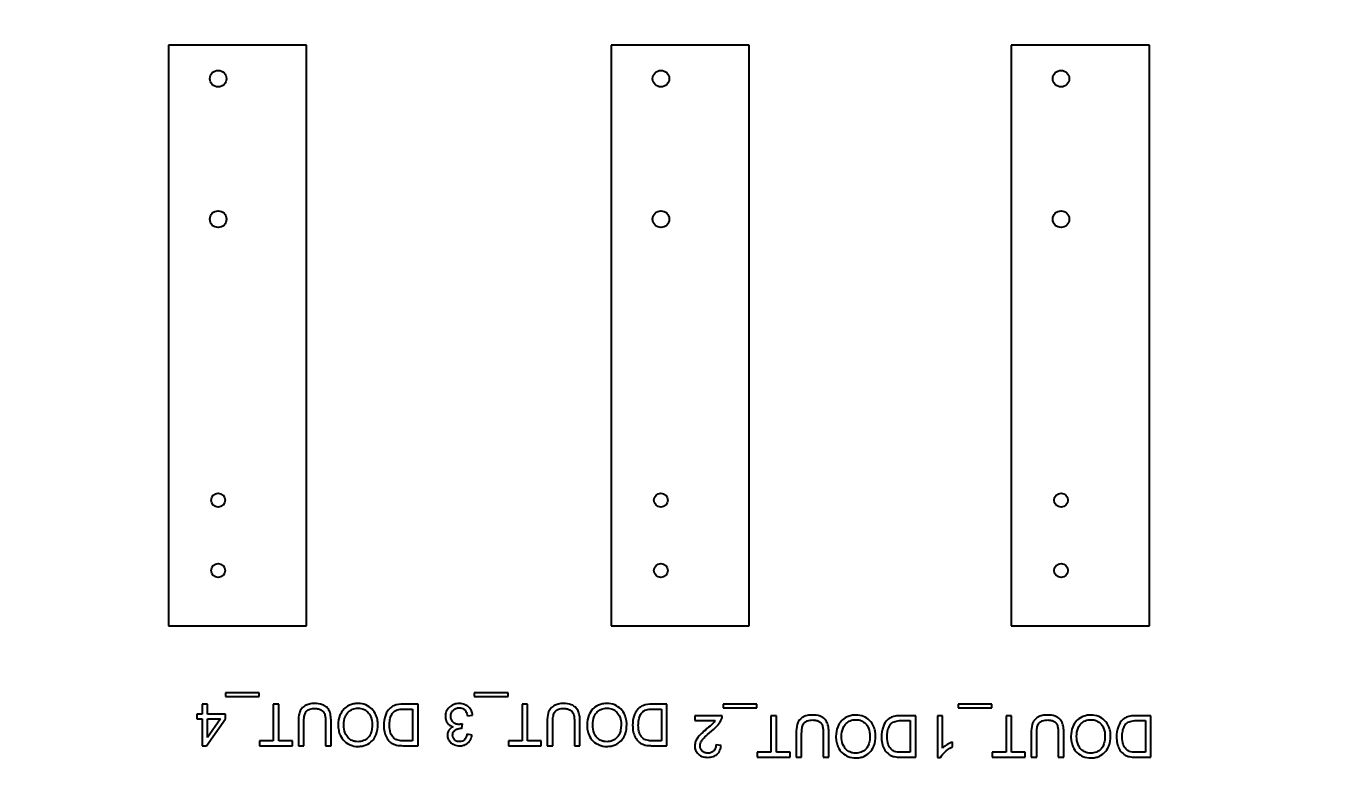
# Model space of a CAD drawing. Header units: millimetres. Extents: x 0 to 5945, y 0 to 4205.
# Drawn here: x 1756.41 to 1803.94, y 318.25 to 345.53 of the extents above; entities that cross this region are included whole.
import ezdxf

# ---------------------------------------------------------------- set-up
doc = ezdxf.new("R2010")
doc.units = ezdxf.units.MM
doc.header["$LTSCALE"] = 5
doc.layers.add('가시적인 것(ISO)', color=3, linetype='Continuous', lineweight=40)
doc.layers.add('해치(ISO)', color=7, linetype='Continuous', lineweight=18)

msp = doc.modelspace()

# ---------------------------------------------------------------- hatches: boundary and pattern name
at = {"layer": '해치(ISO)'}
h = msp.add_hatch(dxfattribs=at)
h.set_pattern_fill('ANSI31', color=256, scale=127, angle=75.0002, style=0)
h.set_pattern_definition([(120.0002, (0, 0), (-13.74813, -7.93754), [])])
h.paths.add_polyline_path([(1602.237, 257.352), (2132.237, 257.352), (2132.237, 827.352), (1602.237, 827.352), (1602.237, 767.352), (1602.237, 762.575), (1602.237, 762.103), (1602.237, 757.6), (1602.237, 757.128), (1602.237, 717.575), (1602.237, 717.103), (1602.237, 712.6), (1602.237, 712.128), (1602.237, 707.352), (1602.237, 377.352), (1602.237, 372.575), (1602.237, 372.103), (1602.237, 367.6), (1602.237, 367.128), (1602.237, 327.575), (1602.237, 327.103), (1602.237, 322.6), (1602.237, 322.128), (1602.237, 317.352)])
h.paths.add_polyline_path([(1604.237, 259.352), (1604.237, 825.352), (2130.237, 825.352), (2130.237, 259.352)], flags=0)
edge = h.paths.add_edge_path()
edge.add_ellipse((1657.237, 307.352), major_axis=(-4, 0), ratio=1, start_angle=0, end_angle=360)
h.paths.add_polyline_path([(2102.237, 287.352), (2102.237, 797.352), (1632.237, 797.352), (1632.237, 287.352)])
h.paths.add_polyline_path([(1634.237, 289.352), (1634.237, 795.352), (2100.237, 795.352), (2100.237, 289.352)], flags=0)

# ---------------------------------------------------------------- linework, layer by layer
at = {"layer": '가시적인 것(ISO)'}
for p, q in [((1766.544, 344.844), (1761.548, 344.844)), ((1761.548, 344.844), (1761.548, 323.853)), ((1766.544, 323.853), (1766.544, 344.844)), ((1782.554, 344.844), (1777.558, 344.844)), ((1777.558, 344.844), (1777.558, 323.853)), ((1782.554, 323.853), (1782.554, 344.844)), ((1797.024, 344.844), (1792.028, 344.844)), ((1792.028, 344.844), (1792.028, 323.853)), ((1797.024, 323.853), (1797.024, 344.844)), ((1761.548, 323.853), (1766.544, 323.853)), ((1777.558, 323.853), (1782.554, 323.853)), ((1792.028, 323.853), (1797.024, 323.853)), ((1764.83, 321.434), (1763.609, 321.434)), ((1763.609, 321.434), (1763.609, 321.301)), ((1764.83, 321.301), (1764.83, 321.434)), ((1773.83, 321.434), (1772.609, 321.434)), ((1772.609, 321.434), (1772.609, 321.301)), ((1773.83, 321.301), (1773.83, 321.434)), ((1762.957, 321.018), (1762.772, 321.018)), ((1762.772, 321.018), (1762.772, 320.659)), ((1762.957, 320.659), (1762.957, 321.018)), ((1763.609, 321.301), (1764.83, 321.301)), ((1765.536, 321.018), (1765.337, 321.018)), ((1765.337, 321.018), (1765.337, 319.695)), ((1765.536, 319.695), (1765.536, 321.018)), ((1770.575, 321.018), (1770.034, 321.018)), ((1770.575, 319.518), (1770.575, 321.018)), ((1772.609, 321.301), (1773.83, 321.301)), ((1774.536, 321.018), (1774.337, 321.018)), ((1774.337, 321.018), (1774.337, 319.695)), ((1774.536, 319.695), (1774.536, 321.018)), ((1779.575, 321.018), (1779.034, 321.018)), ((1779.575, 319.518), (1779.575, 321.018)), ((1782.83, 321.018), (1781.609, 321.018)), ((1781.609, 321.018), (1781.609, 320.885)), ((1781.609, 320.885), (1782.83, 320.885)), ((1782.83, 320.885), (1782.83, 321.018)), ((1791.33, 321.018), (1790.109, 321.018)), ((1790.109, 321.018), (1790.109, 320.885)), ((1790.109, 320.885), (1791.33, 320.885)), ((1791.33, 320.885), (1791.33, 321.018)), ((1762.772, 320.659), (1762.57, 320.659)), ((1762.57, 320.659), (1762.57, 320.489)), ((1762.57, 320.489), (1762.772, 320.489)), ((1762.772, 320.489), (1762.772, 319.518)), ((1762.923, 319.518), (1763.607, 320.489)), ((1763.607, 320.659), (1762.957, 320.659)), ((1762.957, 319.813), (1762.957, 320.489)), ((1762.957, 320.489), (1763.426, 320.489)), ((1763.426, 320.489), (1762.957, 319.813)), ((1763.607, 320.489), (1763.607, 320.659)), ((1766.248, 320.384), (1766.248, 319.518)), ((1766.447, 319.518), (1766.447, 320.383)), ((1767.229, 320.383), (1767.229, 319.518)), ((1767.428, 319.518), (1767.428, 320.384)), ((1770.056, 320.84), (1770.377, 320.84)), ((1770.377, 320.84), (1770.377, 319.695)), ((1772.361, 320.596), (1772.545, 320.62)), ((1775.248, 320.384), (1775.248, 319.518)), ((1775.447, 319.518), (1775.447, 320.383)), ((1776.229, 320.383), (1776.229, 319.518)), ((1776.428, 319.518), (1776.428, 320.384)), ((1779.056, 320.84), (1779.377, 320.84)), ((1779.377, 320.84), (1779.377, 319.695)), ((1781.571, 320.602), (1780.579, 320.602)), ((1780.579, 320.602), (1780.579, 320.424)), ((1780.579, 320.424), (1781.314, 320.424)), ((1783.536, 320.602), (1783.337, 320.602)), ((1783.337, 320.602), (1783.337, 319.279)), ((1783.536, 319.279), (1783.536, 320.602)), ((1788.575, 320.602), (1788.034, 320.602)), ((1788.056, 320.424), (1788.377, 320.424)), ((1788.377, 320.424), (1788.377, 319.279)), ((1788.575, 319.102), (1788.575, 320.602)), ((1789.538, 320.602), (1789.354, 320.602)), ((1789.354, 320.602), (1789.354, 319.096)), ((1789.538, 319.429), (1789.538, 320.602)), ((1792.036, 320.602), (1791.837, 320.602)), ((1791.837, 320.602), (1791.837, 319.279)), ((1792.036, 319.279), (1792.036, 320.602)), ((1797.075, 320.602), (1796.534, 320.602)), ((1796.556, 320.424), (1796.877, 320.424)), ((1796.877, 320.424), (1796.877, 319.279)), ((1797.075, 319.102), (1797.075, 320.602)), ((1772.162, 320.145), (1772.182, 320.307)), ((1772.527, 319.901), (1772.343, 319.934)), ((1784.248, 319.968), (1784.248, 319.102)), ((1784.447, 319.102), (1784.447, 319.967)), ((1785.229, 319.967), (1785.229, 319.102)), ((1785.428, 319.102), (1785.428, 319.968)), ((1792.748, 319.968), (1792.748, 319.102)), ((1792.947, 319.102), (1792.947, 319.967)), ((1793.729, 319.967), (1793.729, 319.102)), ((1793.928, 319.102), (1793.928, 319.968)), ((1762.772, 319.518), (1762.923, 319.518)), ((1765.337, 319.695), (1764.841, 319.695)), ((1764.841, 319.695), (1764.841, 319.518)), ((1764.841, 319.518), (1766.03, 319.518)), ((1766.03, 319.695), (1765.536, 319.695)), ((1766.03, 319.518), (1766.03, 319.695)), ((1766.248, 319.518), (1766.447, 319.518)), ((1767.229, 319.518), (1767.428, 319.518)), ((1770.059, 319.518), (1770.575, 319.518)), ((1770.377, 319.695), (1770.061, 319.695)), ((1774.337, 319.695), (1773.841, 319.695)), ((1773.841, 319.695), (1773.841, 319.518)), ((1773.841, 319.518), (1775.03, 319.518)), ((1775.03, 319.695), (1774.536, 319.695)), ((1775.03, 319.518), (1775.03, 319.695)), ((1775.248, 319.518), (1775.447, 319.518)), ((1776.229, 319.518), (1776.428, 319.518)), ((1779.059, 319.518), (1779.575, 319.518)), ((1779.377, 319.695), (1779.061, 319.695)), ((1781.536, 319.529), (1781.346, 319.549)), ((1789.906, 319.472), (1789.906, 319.65)), ((1783.337, 319.279), (1782.841, 319.279)), ((1782.841, 319.279), (1782.841, 319.102)), ((1782.841, 319.102), (1784.03, 319.102)), ((1784.03, 319.279), (1783.536, 319.279)), ((1784.03, 319.102), (1784.03, 319.279)), ((1784.248, 319.102), (1784.447, 319.102)), ((1785.229, 319.102), (1785.428, 319.102)), ((1788.059, 319.102), (1788.575, 319.102)), ((1788.377, 319.279), (1788.061, 319.279)), ((1789.354, 319.096), (1789.473, 319.096)), ((1791.837, 319.279), (1791.341, 319.279)), ((1791.341, 319.279), (1791.341, 319.102)), ((1791.341, 319.102), (1792.53, 319.102)), ((1792.53, 319.279), (1792.036, 319.279)), ((1792.53, 319.102), (1792.53, 319.279)), ((1792.748, 319.102), (1792.947, 319.102)), ((1793.729, 319.102), (1793.928, 319.102)), ((1796.559, 319.102), (1797.075, 319.102)), ((1796.877, 319.279), (1796.561, 319.279))]:
    msp.add_line(p, q, dxfattribs=at)
for centre, radius in [((1763.347, 343.632), 0.3), ((1779.357, 343.632), 0.3), ((1793.827, 343.632), 0.3), ((1763.347, 338.552), 0.3), ((1779.357, 338.552), 0.3), ((1793.827, 338.552), 0.3), ((1763.347, 328.392), 0.25), ((1779.357, 328.392), 0.25), ((1793.827, 328.392), 0.25), ((1763.347, 325.852), 0.25), ((1779.357, 325.852), 0.25), ((1793.827, 325.852), 0.25)]:
    msp.add_circle(centre, radius, dxfattribs=at)
for points, knots in [([(1766.835, 321.043), (1766.771, 321.043), (1766.706, 321.037), (1766.59, 321.011), (1766.539, 320.992), (1766.47, 320.952), (1766.412, 320.916), (1766.322, 320.803), (1766.299, 320.751), (1766.257, 320.605), (1766.248, 320.494), (1766.248, 320.384)], [-0.1827395, -0.1827395, -0.1827395, -0.1827395, -0.1243095, -0.1243095, -0.0742781, -0.0742781, -0.0514626, -0.0514626, -0.0329561, -0.0329561, 0, 0, 0, 0]), ([(1766.447, 320.383), (1766.447, 320.445), (1766.45, 320.512), (1766.469, 320.618), (1766.481, 320.666), (1766.518, 320.739), (1766.536, 320.762), (1766.588, 320.807), (1766.622, 320.824), (1766.719, 320.857), (1766.788, 320.863), (1766.852, 320.863)], [-0.06580544, -0.06580544, -0.06580544, -0.06580544, -0.05062257, -0.05062257, -0.03951225, -0.03951225, -0.0306635, -0.0306635, -0.01915675, -0.01915675, 0, 0, 0, 0]), ([(1767.428, 320.384), (1767.428, 320.458), (1767.424, 320.536), (1767.403, 320.665), (1767.388, 320.723), (1767.341, 320.826), (1767.31, 320.869), (1767.24, 320.933), (1767.192, 320.971), (1767.027, 321.032), (1766.928, 321.043), (1766.835, 321.043)], [-0.1666428, -0.1666428, -0.1666428, -0.1666428, -0.120317, -0.120317, -0.0849202, -0.0849202, -0.0527526, -0.0527526, -0.028158, -0.028158, 0, 0, 0, 0]), ([(1766.852, 320.863), (1766.893, 320.863), (1766.934, 320.859), (1767.019, 320.839), (1767.052, 320.823), (1767.106, 320.791), (1767.132, 320.768), (1767.183, 320.702), (1767.197, 320.663), (1767.224, 320.564), (1767.229, 320.471), (1767.229, 320.383)], [-0.0552723, -0.0552723, -0.0552723, -0.0552723, -0.05006966, -0.05006966, -0.04418631, -0.04418631, -0.03650006, -0.03650006, -0.02622502, -0.02622502, 0, 0, 0, 0]), ([(1768.403, 321.043), (1768.35, 321.043), (1768.297, 321.038), (1768.193, 321.016), (1768.144, 320.999), (1767.993, 320.932), (1767.93, 320.877), (1767.827, 320.773), (1767.782, 320.692), (1767.706, 320.508), (1767.686, 320.39), (1767.686, 320.27)], [-0.08052814, -0.08052814, -0.08052814, -0.08052814, -0.075448, -0.075448, -0.0704261, -0.0704261, -0.05969695, -0.05969695, -0.03604414, -0.03604414, 0, 0, 0, 0]), ([(1767.891, 320.268), (1767.891, 320.371), (1767.905, 320.478), (1767.974, 320.642), (1768.013, 320.694), (1768.099, 320.778), (1768.149, 320.812), (1768.268, 320.861), (1768.336, 320.872), (1768.404, 320.872)], [-0.08165834, -0.08165834, -0.08165834, -0.08165834, -0.05685822, -0.05685822, -0.03882835, -0.03882835, -0.0205962, -0.0205962, 0, 0, 0, 0]), ([(1769.121, 320.287), (1769.121, 320.348), (1769.115, 320.407), (1769.09, 320.525), (1769.072, 320.582), (1769.02, 320.698), (1768.977, 320.774), (1768.842, 320.907), (1768.768, 320.956), (1768.598, 321.026), (1768.502, 321.043), (1768.403, 321.043)], [-0.1419282, -0.1419282, -0.1419282, -0.1419282, -0.11405, -0.11405, -0.0863552, -0.0863552, -0.0554723, -0.0554723, -0.0295193, -0.0295193, 0, 0, 0, 0]), ([(1768.404, 320.872), (1768.44, 320.872), (1768.475, 320.869), (1768.543, 320.856), (1768.575, 320.847), (1768.665, 320.808), (1768.717, 320.772), (1768.795, 320.692), (1768.838, 320.639), (1768.904, 320.472), (1768.917, 320.38), (1768.917, 320.289)], [-0.1304948, -0.1304948, -0.1304948, -0.1304948, -0.1101568, -0.1101568, -0.0908219, -0.0908219, -0.0538229, -0.0538229, -0.0272604, -0.0272604, 0, 0, 0, 0]), ([(1770.034, 321.018), (1769.937, 321.018), (1769.811, 321.008), (1769.637, 320.936), (1769.587, 320.902), (1769.493, 320.808), (1769.446, 320.747), (1769.344, 320.496), (1769.335, 320.352), (1769.335, 320.26)], [-0.1013045, -0.1013045, -0.1013045, -0.1013045, -0.0660401, -0.0660401, -0.0467074, -0.0467074, -0.0277304, -0.0277304, 0, 0, 0, 0]), ([(1772.069, 321.043), (1772.029, 321.043), (1771.99, 321.04), (1771.916, 321.025), (1771.881, 321.014), (1771.78, 320.971), (1771.729, 320.93), (1771.65, 320.848), (1771.619, 320.802), (1771.574, 320.694), (1771.563, 320.635), (1771.563, 320.574)], [-0.06985908, -0.06985908, -0.06985908, -0.06985908, -0.0607385, -0.0607385, -0.05217226, -0.05217226, -0.03520118, -0.03520118, -0.01818642, -0.01818642, 0, 0, 0, 0]), ([(1771.759, 320.578), (1771.759, 320.6), (1771.761, 320.623), (1771.769, 320.666), (1771.775, 320.687), (1771.802, 320.749), (1771.828, 320.781), (1771.881, 320.832), (1771.912, 320.853), (1771.985, 320.884), (1772.026, 320.891), (1772.067, 320.891)], [-0.04480517, -0.04480517, -0.04480517, -0.04480517, -0.03953756, -0.03953756, -0.03452526, -0.03452526, -0.02387614, -0.02387614, -0.01249682, -0.01249682, 0, 0, 0, 0]), ([(1772.067, 320.891), (1772.098, 320.891), (1772.128, 320.887), (1772.184, 320.869), (1772.21, 320.856), (1772.264, 320.815), (1772.286, 320.788), (1772.332, 320.709), (1772.35, 320.651), (1772.361, 320.596)], [-0.04276956, -0.04276956, -0.04276956, -0.04276956, -0.03481239, -0.03481239, -0.02718734, -0.02718734, -0.01690671, -0.01690671, 0, 0, 0, 0]), ([(1772.545, 320.62), (1772.54, 320.676), (1772.527, 320.73), (1772.481, 320.83), (1772.45, 320.873), (1772.369, 320.953), (1772.321, 320.985), (1772.205, 321.032), (1772.137, 321.043), (1772.069, 321.043)], [-0.06885089, -0.06885089, -0.06885089, -0.06885089, -0.0529579, -0.0529579, -0.03766992, -0.03766992, -0.02055925, -0.02055925, 0, 0, 0, 0]), ([(1775.835, 321.043), (1775.771, 321.043), (1775.706, 321.037), (1775.59, 321.011), (1775.539, 320.992), (1775.47, 320.952), (1775.412, 320.916), (1775.322, 320.803), (1775.299, 320.751), (1775.257, 320.605), (1775.248, 320.494), (1775.248, 320.384)], [-0.1827395, -0.1827395, -0.1827395, -0.1827395, -0.1243095, -0.1243095, -0.0742781, -0.0742781, -0.0514626, -0.0514626, -0.0329561, -0.0329561, 0, 0, 0, 0]), ([(1775.447, 320.383), (1775.447, 320.445), (1775.45, 320.512), (1775.469, 320.618), (1775.481, 320.666), (1775.518, 320.739), (1775.536, 320.762), (1775.588, 320.807), (1775.622, 320.824), (1775.719, 320.857), (1775.788, 320.863), (1775.852, 320.863)], [-0.06580544, -0.06580544, -0.06580544, -0.06580544, -0.05062257, -0.05062257, -0.03951225, -0.03951225, -0.0306635, -0.0306635, -0.01915675, -0.01915675, 0, 0, 0, 0]), ([(1776.428, 320.384), (1776.428, 320.458), (1776.424, 320.536), (1776.403, 320.665), (1776.388, 320.723), (1776.341, 320.826), (1776.31, 320.869), (1776.24, 320.933), (1776.192, 320.971), (1776.027, 321.032), (1775.928, 321.043), (1775.835, 321.043)], [-0.1666428, -0.1666428, -0.1666428, -0.1666428, -0.120317, -0.120317, -0.0849202, -0.0849202, -0.0527526, -0.0527526, -0.028158, -0.028158, 0, 0, 0, 0]), ([(1775.852, 320.863), (1775.893, 320.863), (1775.934, 320.859), (1776.019, 320.839), (1776.052, 320.823), (1776.106, 320.791), (1776.132, 320.768), (1776.183, 320.702), (1776.197, 320.663), (1776.224, 320.564), (1776.229, 320.471), (1776.229, 320.383)], [-0.0552723, -0.0552723, -0.0552723, -0.0552723, -0.05006966, -0.05006966, -0.04418631, -0.04418631, -0.03650006, -0.03650006, -0.02622502, -0.02622502, 0, 0, 0, 0]), ([(1777.403, 321.043), (1777.35, 321.043), (1777.297, 321.038), (1777.193, 321.016), (1777.144, 320.999), (1776.993, 320.932), (1776.93, 320.877), (1776.827, 320.773), (1776.782, 320.692), (1776.706, 320.508), (1776.686, 320.39), (1776.686, 320.27)], [-0.08052814, -0.08052814, -0.08052814, -0.08052814, -0.075448, -0.075448, -0.0704261, -0.0704261, -0.05969695, -0.05969695, -0.03604414, -0.03604414, 0, 0, 0, 0]), ([(1776.891, 320.268), (1776.891, 320.371), (1776.905, 320.478), (1776.974, 320.642), (1777.013, 320.694), (1777.099, 320.778), (1777.149, 320.812), (1777.268, 320.861), (1777.336, 320.872), (1777.404, 320.872)], [-0.08165834, -0.08165834, -0.08165834, -0.08165834, -0.05685822, -0.05685822, -0.03882835, -0.03882835, -0.0205962, -0.0205962, 0, 0, 0, 0]), ([(1778.121, 320.287), (1778.121, 320.348), (1778.115, 320.407), (1778.09, 320.525), (1778.072, 320.582), (1778.02, 320.698), (1777.977, 320.774), (1777.842, 320.907), (1777.768, 320.956), (1777.598, 321.026), (1777.502, 321.043), (1777.403, 321.043)], [-0.1419282, -0.1419282, -0.1419282, -0.1419282, -0.11405, -0.11405, -0.0863552, -0.0863552, -0.0554723, -0.0554723, -0.0295193, -0.0295193, 0, 0, 0, 0]), ([(1777.404, 320.872), (1777.44, 320.872), (1777.475, 320.869), (1777.543, 320.856), (1777.575, 320.847), (1777.665, 320.808), (1777.717, 320.772), (1777.795, 320.692), (1777.838, 320.639), (1777.904, 320.472), (1777.917, 320.38), (1777.917, 320.289)], [-0.1304948, -0.1304948, -0.1304948, -0.1304948, -0.1101568, -0.1101568, -0.0908219, -0.0908219, -0.0538229, -0.0538229, -0.0272604, -0.0272604, 0, 0, 0, 0]), ([(1779.034, 321.018), (1778.937, 321.018), (1778.811, 321.008), (1778.637, 320.936), (1778.587, 320.902), (1778.493, 320.808), (1778.446, 320.747), (1778.344, 320.496), (1778.335, 320.352), (1778.335, 320.26)], [-0.1013045, -0.1013045, -0.1013045, -0.1013045, -0.0660401, -0.0660401, -0.0467074, -0.0467074, -0.0277304, -0.0277304, 0, 0, 0, 0]), ([(1769.54, 320.256), (1769.54, 320.323), (1769.544, 320.391), (1769.57, 320.53), (1769.59, 320.579), (1769.627, 320.658), (1769.654, 320.7), (1769.689, 320.735)], [-0.03646535, -0.03646535, -0.03646535, -0.03646535, -0.02628406, -0.02628406, -0.01488015, -0.01488015, 0, 0, 0, 0]), ([(1769.689, 320.735), (1769.707, 320.753), (1769.726, 320.768), (1769.776, 320.797), (1769.805, 320.807), (1769.886, 320.833), (1769.968, 320.84), (1770.056, 320.84)], [-0.03972134, -0.03972134, -0.03972134, -0.03972134, -0.03404767, -0.03404767, -0.02637667, -0.02637667, 0, 0, 0, 0]), ([(1771.563, 320.574), (1771.563, 320.534), (1771.567, 320.494), (1771.587, 320.42), (1771.601, 320.386), (1771.64, 320.325), (1771.667, 320.292), (1771.748, 320.235), (1771.795, 320.216), (1771.843, 320.205)], [-0.0613968, -0.0613968, -0.0613968, -0.0613968, -0.04487794, -0.04487794, -0.02976308, -0.02976308, -0.0150421, -0.0150421, 0, 0, 0, 0]), ([(1772.053, 320.286), (1772.01, 320.286), (1771.968, 320.293), (1771.896, 320.323), (1771.866, 320.343), (1771.814, 320.397), (1771.794, 320.426), (1771.765, 320.496), (1771.759, 320.537), (1771.759, 320.578)], [-0.04828106, -0.04828106, -0.04828106, -0.04828106, -0.03456334, -0.03456334, -0.02296734, -0.02296734, -0.01228332, -0.01228332, 0, 0, 0, 0]), ([(1778.54, 320.256), (1778.54, 320.323), (1778.544, 320.391), (1778.57, 320.53), (1778.59, 320.579), (1778.627, 320.658), (1778.654, 320.7), (1778.689, 320.735)], [-0.03646535, -0.03646535, -0.03646535, -0.03646535, -0.02628406, -0.02628406, -0.01488015, -0.01488015, 0, 0, 0, 0]), ([(1778.689, 320.735), (1778.707, 320.753), (1778.726, 320.768), (1778.776, 320.797), (1778.805, 320.807), (1778.886, 320.833), (1778.968, 320.84), (1779.056, 320.84)], [-0.03972134, -0.03972134, -0.03972134, -0.03972134, -0.03404767, -0.03404767, -0.02637667, -0.02637667, 0, 0, 0, 0]), ([(1781.314, 320.424), (1781.292, 320.388), (1781.266, 320.355), (1781.172, 320.255), (1781.097, 320.197), (1781.024, 320.136)], [-0.04103729, -0.04103729, -0.04103729, -0.04103729, -0.02838873, -0.02838873, 0, 0, 0, 0]), ([(1781.186, 320.047), (1781.283, 320.126), (1781.372, 320.207), (1781.483, 320.34), (1781.523, 320.404), (1781.549, 320.473)], [-0.05177971, -0.05177971, -0.05177971, -0.05177971, -0.02233854, -0.02233854, 0, 0, 0, 0]), ([(1781.549, 320.473), (1781.557, 320.494), (1781.563, 320.515), (1781.57, 320.558), (1781.571, 320.58), (1781.571, 320.602)], [-0.01312176, -0.01312176, -0.01312176, -0.01312176, -0.00656352, -0.00656352, 0, 0, 0, 0]), ([(1784.835, 320.627), (1784.771, 320.627), (1784.706, 320.621), (1784.59, 320.595), (1784.539, 320.576), (1784.47, 320.535), (1784.412, 320.499), (1784.322, 320.387), (1784.299, 320.335), (1784.257, 320.189), (1784.248, 320.078), (1784.248, 319.968)], [-0.1827395, -0.1827395, -0.1827395, -0.1827395, -0.1243095, -0.1243095, -0.0742781, -0.0742781, -0.0514626, -0.0514626, -0.0329561, -0.0329561, 0, 0, 0, 0]), ([(1784.447, 319.967), (1784.447, 320.029), (1784.45, 320.096), (1784.469, 320.202), (1784.481, 320.249), (1784.518, 320.323), (1784.536, 320.346), (1784.588, 320.391), (1784.622, 320.408), (1784.719, 320.441), (1784.788, 320.447), (1784.852, 320.447)], [-0.06580544, -0.06580544, -0.06580544, -0.06580544, -0.05062257, -0.05062257, -0.03951225, -0.03951225, -0.0306635, -0.0306635, -0.01915675, -0.01915675, 0, 0, 0, 0]), ([(1785.428, 319.968), (1785.428, 320.042), (1785.424, 320.12), (1785.403, 320.248), (1785.388, 320.307), (1785.341, 320.41), (1785.31, 320.453), (1785.24, 320.517), (1785.192, 320.555), (1785.027, 320.616), (1784.928, 320.627), (1784.835, 320.627)], [-0.1666428, -0.1666428, -0.1666428, -0.1666428, -0.120317, -0.120317, -0.0849202, -0.0849202, -0.0527526, -0.0527526, -0.028158, -0.028158, 0, 0, 0, 0]), ([(1784.852, 320.447), (1784.893, 320.447), (1784.934, 320.443), (1785.019, 320.423), (1785.052, 320.407), (1785.106, 320.375), (1785.132, 320.352), (1785.183, 320.286), (1785.197, 320.247), (1785.224, 320.148), (1785.229, 320.054), (1785.229, 319.967)], [-0.0552723, -0.0552723, -0.0552723, -0.0552723, -0.05006966, -0.05006966, -0.04418631, -0.04418631, -0.03650006, -0.03650006, -0.02622502, -0.02622502, 0, 0, 0, 0]), ([(1786.403, 320.627), (1786.35, 320.627), (1786.297, 320.621), (1786.193, 320.6), (1786.144, 320.583), (1785.993, 320.516), (1785.93, 320.461), (1785.827, 320.357), (1785.782, 320.276), (1785.706, 320.092), (1785.686, 319.974), (1785.686, 319.854)], [-0.08052814, -0.08052814, -0.08052814, -0.08052814, -0.075448, -0.075448, -0.0704261, -0.0704261, -0.05969695, -0.05969695, -0.03604414, -0.03604414, 0, 0, 0, 0]), ([(1785.891, 319.852), (1785.891, 319.955), (1785.905, 320.061), (1785.974, 320.226), (1786.013, 320.278), (1786.099, 320.362), (1786.149, 320.396), (1786.268, 320.445), (1786.336, 320.456), (1786.404, 320.456)], [-0.08165834, -0.08165834, -0.08165834, -0.08165834, -0.05685822, -0.05685822, -0.03882835, -0.03882835, -0.0205962, -0.0205962, 0, 0, 0, 0]), ([(1787.121, 319.871), (1787.121, 319.931), (1787.115, 319.991), (1787.09, 320.109), (1787.072, 320.166), (1787.02, 320.282), (1786.977, 320.358), (1786.842, 320.491), (1786.768, 320.539), (1786.598, 320.61), (1786.502, 320.627), (1786.403, 320.627)], [-0.1419282, -0.1419282, -0.1419282, -0.1419282, -0.11405, -0.11405, -0.0863552, -0.0863552, -0.0554723, -0.0554723, -0.0295193, -0.0295193, 0, 0, 0, 0]), ([(1786.404, 320.456), (1786.44, 320.456), (1786.475, 320.453), (1786.543, 320.44), (1786.575, 320.431), (1786.665, 320.392), (1786.717, 320.355), (1786.795, 320.276), (1786.838, 320.223), (1786.904, 320.056), (1786.917, 319.964), (1786.917, 319.873)], [-0.1304948, -0.1304948, -0.1304948, -0.1304948, -0.1101568, -0.1101568, -0.0908219, -0.0908219, -0.0538229, -0.0538229, -0.0272604, -0.0272604, 0, 0, 0, 0]), ([(1788.034, 320.602), (1787.937, 320.602), (1787.811, 320.592), (1787.637, 320.52), (1787.587, 320.486), (1787.493, 320.392), (1787.446, 320.331), (1787.344, 320.08), (1787.335, 319.936), (1787.335, 319.844)], [-0.1013045, -0.1013045, -0.1013045, -0.1013045, -0.0660401, -0.0660401, -0.0467074, -0.0467074, -0.0277304, -0.0277304, 0, 0, 0, 0]), ([(1787.689, 320.319), (1787.707, 320.337), (1787.726, 320.351), (1787.776, 320.38), (1787.805, 320.391), (1787.886, 320.417), (1787.968, 320.424), (1788.056, 320.424)], [-0.03972134, -0.03972134, -0.03972134, -0.03972134, -0.03404767, -0.03404767, -0.02637667, -0.02637667, 0, 0, 0, 0]), ([(1793.335, 320.627), (1793.271, 320.627), (1793.206, 320.621), (1793.09, 320.595), (1793.039, 320.576), (1792.97, 320.535), (1792.912, 320.499), (1792.822, 320.387), (1792.799, 320.335), (1792.757, 320.189), (1792.748, 320.078), (1792.748, 319.968)], [-0.1827395, -0.1827395, -0.1827395, -0.1827395, -0.1243095, -0.1243095, -0.0742781, -0.0742781, -0.0514626, -0.0514626, -0.0329561, -0.0329561, 0, 0, 0, 0]), ([(1792.947, 319.967), (1792.947, 320.029), (1792.95, 320.096), (1792.969, 320.202), (1792.981, 320.249), (1793.018, 320.323), (1793.036, 320.346), (1793.088, 320.391), (1793.122, 320.408), (1793.219, 320.441), (1793.288, 320.447), (1793.352, 320.447)], [-0.06580544, -0.06580544, -0.06580544, -0.06580544, -0.05062257, -0.05062257, -0.03951225, -0.03951225, -0.0306635, -0.0306635, -0.01915675, -0.01915675, 0, 0, 0, 0]), ([(1793.928, 319.968), (1793.928, 320.042), (1793.924, 320.12), (1793.903, 320.248), (1793.888, 320.307), (1793.841, 320.41), (1793.81, 320.453), (1793.74, 320.517), (1793.692, 320.555), (1793.527, 320.616), (1793.428, 320.627), (1793.335, 320.627)], [-0.1666428, -0.1666428, -0.1666428, -0.1666428, -0.120317, -0.120317, -0.0849202, -0.0849202, -0.0527526, -0.0527526, -0.028158, -0.028158, 0, 0, 0, 0]), ([(1793.352, 320.447), (1793.393, 320.447), (1793.434, 320.443), (1793.519, 320.423), (1793.552, 320.407), (1793.606, 320.375), (1793.632, 320.352), (1793.683, 320.286), (1793.697, 320.247), (1793.724, 320.148), (1793.729, 320.054), (1793.729, 319.967)], [-0.0552723, -0.0552723, -0.0552723, -0.0552723, -0.05006966, -0.05006966, -0.04418631, -0.04418631, -0.03650006, -0.03650006, -0.02622502, -0.02622502, 0, 0, 0, 0]), ([(1794.903, 320.627), (1794.85, 320.627), (1794.797, 320.621), (1794.693, 320.6), (1794.644, 320.583), (1794.493, 320.516), (1794.43, 320.461), (1794.327, 320.357), (1794.282, 320.276), (1794.206, 320.092), (1794.186, 319.974), (1794.186, 319.854)], [-0.08052814, -0.08052814, -0.08052814, -0.08052814, -0.075448, -0.075448, -0.0704261, -0.0704261, -0.05969695, -0.05969695, -0.03604414, -0.03604414, 0, 0, 0, 0]), ([(1794.391, 319.852), (1794.391, 319.955), (1794.405, 320.061), (1794.474, 320.226), (1794.513, 320.278), (1794.599, 320.362), (1794.649, 320.396), (1794.768, 320.445), (1794.836, 320.456), (1794.904, 320.456)], [-0.08165834, -0.08165834, -0.08165834, -0.08165834, -0.05685822, -0.05685822, -0.03882835, -0.03882835, -0.0205962, -0.0205962, 0, 0, 0, 0]), ([(1795.621, 319.871), (1795.621, 319.931), (1795.615, 319.991), (1795.59, 320.109), (1795.572, 320.166), (1795.52, 320.282), (1795.477, 320.358), (1795.342, 320.491), (1795.268, 320.539), (1795.098, 320.61), (1795.002, 320.627), (1794.903, 320.627)], [-0.1419282, -0.1419282, -0.1419282, -0.1419282, -0.11405, -0.11405, -0.0863552, -0.0863552, -0.0554723, -0.0554723, -0.0295193, -0.0295193, 0, 0, 0, 0]), ([(1794.904, 320.456), (1794.94, 320.456), (1794.975, 320.453), (1795.043, 320.44), (1795.075, 320.431), (1795.165, 320.392), (1795.217, 320.355), (1795.295, 320.276), (1795.338, 320.223), (1795.404, 320.056), (1795.417, 319.964), (1795.417, 319.873)], [-0.1304948, -0.1304948, -0.1304948, -0.1304948, -0.1101568, -0.1101568, -0.0908219, -0.0908219, -0.0538229, -0.0538229, -0.0272604, -0.0272604, 0, 0, 0, 0]), ([(1796.534, 320.602), (1796.437, 320.602), (1796.311, 320.592), (1796.137, 320.52), (1796.087, 320.486), (1795.993, 320.392), (1795.946, 320.331), (1795.844, 320.08), (1795.835, 319.936), (1795.835, 319.844)], [-0.1013045, -0.1013045, -0.1013045, -0.1013045, -0.0660401, -0.0660401, -0.0467074, -0.0467074, -0.0277304, -0.0277304, 0, 0, 0, 0]), ([(1796.189, 320.319), (1796.207, 320.337), (1796.226, 320.351), (1796.276, 320.38), (1796.305, 320.391), (1796.386, 320.417), (1796.468, 320.424), (1796.556, 320.424)], [-0.03972134, -0.03972134, -0.03972134, -0.03972134, -0.03404767, -0.03404767, -0.02637667, -0.02637667, 0, 0, 0, 0]), ([(1767.686, 320.27), (1767.686, 320.205), (1767.692, 320.14), (1767.716, 320.016), (1767.734, 319.958), (1767.802, 319.8), (1767.856, 319.734), (1767.978, 319.611), (1768.065, 319.568), (1768.208, 319.508), (1768.304, 319.491), (1768.403, 319.491)], [-0.06480513, -0.06480513, -0.06480513, -0.06480513, -0.05981322, -0.05981322, -0.05512545, -0.05512545, -0.04655354, -0.04655354, -0.0296574, -0.0296574, 0, 0, 0, 0]), ([(1768.402, 319.662), (1768.365, 319.662), (1768.329, 319.665), (1768.258, 319.68), (1768.224, 319.691), (1768.149, 319.725), (1768.096, 319.756), (1768.013, 319.842), (1767.973, 319.895), (1767.905, 320.068), (1767.891, 320.168), (1767.891, 320.268)], [-0.1516136, -0.1516136, -0.1516136, -0.1516136, -0.1220791, -0.1220791, -0.0935316, -0.0935316, -0.0558687, -0.0558687, -0.0298206, -0.0298206, 0, 0, 0, 0]), ([(1768.917, 320.289), (1768.917, 320.222), (1768.912, 320.153), (1768.89, 320.032), (1768.874, 319.977), (1768.829, 319.883), (1768.802, 319.842), (1768.72, 319.763), (1768.664, 319.725), (1768.54, 319.674), (1768.472, 319.662), (1768.402, 319.662)], [-0.09205293, -0.09205293, -0.09205293, -0.09205293, -0.07187986, -0.07187986, -0.05512906, -0.05512906, -0.04039251, -0.04039251, -0.02097998, -0.02097998, 0, 0, 0, 0]), ([(1768.403, 319.491), (1768.456, 319.491), (1768.508, 319.496), (1768.608, 319.515), (1768.655, 319.529), (1768.782, 319.583), (1768.853, 319.633), (1768.956, 319.738), (1769.015, 319.809), (1769.105, 320.038), (1769.121, 320.163), (1769.121, 320.287)], [-0.1914347, -0.1914347, -0.1914347, -0.1914347, -0.1588981, -0.1588981, -0.1283406, -0.1283406, -0.0734868, -0.0734868, -0.0371408, -0.0371408, 0, 0, 0, 0]), ([(1769.335, 320.26), (1769.335, 320.181), (1769.342, 320.101), (1769.374, 319.95), (1769.398, 319.883), (1769.465, 319.756), (1769.512, 319.696), (1769.572, 319.647)], [-0.06427655, -0.06427655, -0.06427655, -0.06427655, -0.04327347, -0.04327347, -0.02318587, -0.02318587, 0, 0, 0, 0]), ([(1769.805, 319.726), (1769.779, 319.736), (1769.755, 319.749), (1769.709, 319.782), (1769.688, 319.801), (1769.64, 319.856), (1769.606, 319.901), (1769.55, 320.057), (1769.54, 320.156), (1769.54, 320.256)], [-0.08863704, -0.08863704, -0.08863704, -0.08863704, -0.07259706, -0.07259706, -0.05563873, -0.05563873, -0.02994642, -0.02994642, 0, 0, 0, 0]), ([(1771.843, 320.205), (1771.802, 320.186), (1771.763, 320.161), (1771.694, 320.094), (1771.674, 320.056), (1771.644, 319.986), (1771.636, 319.944), (1771.636, 319.901)], [-0.03177885, -0.03177885, -0.03177885, -0.03177885, -0.0229015, -0.0229015, -0.0130002, -0.0130002, 0, 0, 0, 0]), ([(1771.826, 319.897), (1771.826, 319.916), (1771.828, 319.935), (1771.835, 319.97), (1771.84, 319.986), (1771.857, 320.025), (1771.872, 320.046), (1771.922, 320.092), (1771.96, 320.109), (1772.03, 320.139), (1772.081, 320.148), (1772.133, 320.148)], [-0.03345342, -0.03345342, -0.03345342, -0.03345342, -0.03023829, -0.03023829, -0.02729522, -0.02729522, -0.02280998, -0.02280998, -0.01561743, -0.01561743, 0, 0, 0, 0]), ([(1772.182, 320.307), (1772.159, 320.3), (1772.134, 320.295), (1772.092, 320.288), (1772.072, 320.286), (1772.053, 320.286)], [-0.01294612, -0.01294612, -0.01294612, -0.01294612, -0.00574067, -0.00574067, 0, 0, 0, 0]), ([(1772.343, 319.934), (1772.337, 319.892), (1772.326, 319.849), (1772.294, 319.782), (1772.277, 319.756), (1772.239, 319.718), (1772.214, 319.698), (1772.144, 319.669), (1772.108, 319.663), (1772.072, 319.663)], [-0.06301122, -0.06301122, -0.06301122, -0.06301122, -0.03990409, -0.03990409, -0.02276781, -0.02276781, -0.01085121, -0.01085121, 0, 0, 0, 0]), ([(1772.133, 320.148), (1772.137, 320.148), (1772.141, 320.147), (1772.151, 320.147), (1772.157, 320.146), (1772.162, 320.145)], [-0.002882985, -0.002882985, -0.002882985, -0.002882985, -0.001682254, -0.001682254, 0, 0, 0, 0]), ([(1776.686, 320.27), (1776.686, 320.205), (1776.692, 320.14), (1776.716, 320.016), (1776.734, 319.958), (1776.802, 319.8), (1776.856, 319.734), (1776.978, 319.611), (1777.065, 319.568), (1777.208, 319.508), (1777.304, 319.491), (1777.403, 319.491)], [-0.06480513, -0.06480513, -0.06480513, -0.06480513, -0.05981322, -0.05981322, -0.05512545, -0.05512545, -0.04655354, -0.04655354, -0.0296574, -0.0296574, 0, 0, 0, 0]), ([(1777.402, 319.662), (1777.365, 319.662), (1777.329, 319.665), (1777.258, 319.68), (1777.224, 319.691), (1777.149, 319.725), (1777.096, 319.756), (1777.013, 319.842), (1776.973, 319.895), (1776.905, 320.068), (1776.891, 320.168), (1776.891, 320.268)], [-0.1516136, -0.1516136, -0.1516136, -0.1516136, -0.1220791, -0.1220791, -0.0935316, -0.0935316, -0.0558687, -0.0558687, -0.0298206, -0.0298206, 0, 0, 0, 0]), ([(1777.917, 320.289), (1777.917, 320.222), (1777.912, 320.153), (1777.89, 320.032), (1777.874, 319.977), (1777.829, 319.883), (1777.802, 319.842), (1777.72, 319.763), (1777.664, 319.725), (1777.54, 319.674), (1777.472, 319.662), (1777.402, 319.662)], [-0.09205293, -0.09205293, -0.09205293, -0.09205293, -0.07187986, -0.07187986, -0.05512906, -0.05512906, -0.04039251, -0.04039251, -0.02097998, -0.02097998, 0, 0, 0, 0]), ([(1777.403, 319.491), (1777.456, 319.491), (1777.508, 319.496), (1777.608, 319.515), (1777.655, 319.529), (1777.782, 319.583), (1777.853, 319.633), (1777.956, 319.738), (1778.015, 319.809), (1778.105, 320.038), (1778.121, 320.163), (1778.121, 320.287)], [-0.1914347, -0.1914347, -0.1914347, -0.1914347, -0.1588981, -0.1588981, -0.1283406, -0.1283406, -0.0734868, -0.0734868, -0.0371408, -0.0371408, 0, 0, 0, 0]), ([(1778.335, 320.26), (1778.335, 320.181), (1778.342, 320.101), (1778.374, 319.95), (1778.398, 319.883), (1778.465, 319.756), (1778.512, 319.696), (1778.572, 319.647)], [-0.06427655, -0.06427655, -0.06427655, -0.06427655, -0.04327347, -0.04327347, -0.02318587, -0.02318587, 0, 0, 0, 0]), ([(1778.805, 319.726), (1778.779, 319.736), (1778.755, 319.749), (1778.709, 319.782), (1778.688, 319.801), (1778.64, 319.856), (1778.606, 319.901), (1778.55, 320.057), (1778.54, 320.156), (1778.54, 320.256)], [-0.08863704, -0.08863704, -0.08863704, -0.08863704, -0.07259706, -0.07259706, -0.05563873, -0.05563873, -0.02994642, -0.02994642, 0, 0, 0, 0]), ([(1781.024, 320.136), (1780.852, 319.99), (1780.779, 319.915), (1780.661, 319.783), (1780.63, 319.719), (1780.593, 319.628), (1780.582, 319.571), (1780.582, 319.512)], [-0.03516027, -0.03516027, -0.03516027, -0.03516027, -0.0294768, -0.0294768, -0.01769867, -0.01769867, 0, 0, 0, 0]), ([(1780.771, 319.507), (1780.771, 319.545), (1780.779, 319.581), (1780.808, 319.656), (1780.831, 319.694), (1780.889, 319.772), (1780.963, 319.862), (1781.186, 320.047)], [-0.2183426, -0.2183426, -0.2183426, -0.2183426, -0.1577583, -0.1577583, -0.0869803, -0.0869803, 0, 0, 0, 0]), ([(1787.54, 319.84), (1787.54, 319.907), (1787.544, 319.975), (1787.57, 320.114), (1787.59, 320.163), (1787.627, 320.242), (1787.654, 320.284), (1787.689, 320.319)], [-0.03646535, -0.03646535, -0.03646535, -0.03646535, -0.02628406, -0.02628406, -0.01488015, -0.01488015, 0, 0, 0, 0]), ([(1796.04, 319.84), (1796.04, 319.907), (1796.044, 319.975), (1796.07, 320.114), (1796.09, 320.163), (1796.127, 320.242), (1796.154, 320.284), (1796.189, 320.319)], [-0.03646535, -0.03646535, -0.03646535, -0.03646535, -0.02628406, -0.02628406, -0.01488015, -0.01488015, 0, 0, 0, 0]), ([(1769.572, 319.647), (1769.602, 319.621), (1769.636, 319.599), (1769.71, 319.563), (1769.75, 319.549), (1769.791, 319.539)], [-0.02477761, -0.02477761, -0.02477761, -0.02477761, -0.01271181, -0.01271181, 0, 0, 0, 0]), ([(1769.791, 319.539), (1769.827, 319.531), (1769.868, 319.526), (1769.955, 319.519), (1770.008, 319.518), (1770.059, 319.518)], [-0.02610579, -0.02610579, -0.02610579, -0.02610579, -0.0151034, -0.0151034, 0, 0, 0, 0]), ([(1770.061, 319.695), (1770.012, 319.695), (1769.958, 319.697), (1769.872, 319.707), (1769.835, 319.714), (1769.805, 319.726)], [-0.02271504, -0.02271504, -0.02271504, -0.02271504, -0.00972271, -0.00972271, 0, 0, 0, 0]), ([(1771.636, 319.901), (1771.636, 319.876), (1771.639, 319.851), (1771.649, 319.803), (1771.656, 319.779), (1771.681, 319.723), (1771.705, 319.68), (1771.785, 319.599), (1771.834, 319.57), (1771.944, 319.524), (1772.009, 319.512), (1772.075, 319.512)], [-0.07233212, -0.07233212, -0.07233212, -0.07233212, -0.0618739, -0.0618739, -0.05139769, -0.05139769, -0.03589481, -0.03589481, -0.02003156, -0.02003156, 0, 0, 0, 0]), ([(1772.072, 319.663), (1772.053, 319.663), (1772.034, 319.664), (1771.998, 319.671), (1771.981, 319.676), (1771.937, 319.695), (1771.912, 319.711), (1771.87, 319.754), (1771.854, 319.777), (1771.831, 319.833), (1771.826, 319.865), (1771.826, 319.897)], [-0.03959792, -0.03959792, -0.03959792, -0.03959792, -0.03345358, -0.03345358, -0.02773396, -0.02773396, -0.01817037, -0.01817037, -0.00966614, -0.00966614, 0, 0, 0, 0]), ([(1772.075, 319.512), (1772.124, 319.512), (1772.173, 319.518), (1772.263, 319.544), (1772.304, 319.563), (1772.372, 319.61), (1772.416, 319.646), (1772.492, 319.766), (1772.514, 319.832), (1772.527, 319.901)], [-0.09774393, -0.09774393, -0.09774393, -0.09774393, -0.06922545, -0.06922545, -0.04258642, -0.04258642, -0.02086501, -0.02086501, 0, 0, 0, 0]), ([(1778.572, 319.647), (1778.602, 319.621), (1778.636, 319.599), (1778.71, 319.563), (1778.75, 319.549), (1778.791, 319.539)], [-0.02477761, -0.02477761, -0.02477761, -0.02477761, -0.01271181, -0.01271181, 0, 0, 0, 0]), ([(1778.791, 319.539), (1778.827, 319.531), (1778.868, 319.526), (1778.955, 319.519), (1779.008, 319.518), (1779.059, 319.518)], [-0.02610579, -0.02610579, -0.02610579, -0.02610579, -0.0151034, -0.0151034, 0, 0, 0, 0]), ([(1779.061, 319.695), (1779.012, 319.695), (1778.958, 319.697), (1778.872, 319.707), (1778.835, 319.714), (1778.805, 319.726)], [-0.02271504, -0.02271504, -0.02271504, -0.02271504, -0.00972271, -0.00972271, 0, 0, 0, 0]), ([(1780.582, 319.512), (1780.582, 319.456), (1780.591, 319.401), (1780.633, 319.301), (1780.664, 319.258), (1780.728, 319.195), (1780.771, 319.159), (1780.905, 319.106), (1780.977, 319.096), (1781.049, 319.096)], [-0.1091803, -0.1091803, -0.1091803, -0.1091803, -0.0754246, -0.0754246, -0.0432877, -0.0432877, -0.0215861, -0.0215861, 0, 0, 0, 0]), ([(1781.054, 319.248), (1781.031, 319.248), (1781.008, 319.25), (1780.966, 319.258), (1780.945, 319.264), (1780.903, 319.282), (1780.872, 319.299), (1780.82, 319.353), (1780.802, 319.379), (1780.777, 319.44), (1780.771, 319.473), (1780.771, 319.507)], [-0.05529017, -0.05529017, -0.05529017, -0.05529017, -0.04364616, -0.04364616, -0.0328661, -0.0328661, -0.0197072, -0.0197072, -0.01028467, -0.01028467, 0, 0, 0, 0]), ([(1781.049, 319.096), (1781.116, 319.096), (1781.184, 319.104), (1781.299, 319.143), (1781.345, 319.169), (1781.415, 319.228), (1781.452, 319.267), (1781.514, 319.389), (1781.53, 319.459), (1781.536, 319.529)], [-0.1036663, -0.1036663, -0.1036663, -0.1036663, -0.0688957, -0.0688957, -0.0410421, -0.0410421, -0.0211527, -0.0211527, 0, 0, 0, 0]), ([(1781.346, 319.549), (1781.346, 319.502), (1781.339, 319.455), (1781.304, 319.371), (1781.282, 319.344), (1781.24, 319.302), (1781.211, 319.283), (1781.139, 319.254), (1781.097, 319.248), (1781.054, 319.248)], [-0.03879416, -0.03879416, -0.03879416, -0.03879416, -0.03076592, -0.03076592, -0.0232504, -0.0232504, -0.01285481, -0.01285481, 0, 0, 0, 0]), ([(1785.686, 319.854), (1785.686, 319.789), (1785.692, 319.724), (1785.716, 319.6), (1785.734, 319.542), (1785.802, 319.383), (1785.856, 319.318), (1785.978, 319.195), (1786.065, 319.152), (1786.208, 319.092), (1786.304, 319.075), (1786.403, 319.075)], [-0.06480513, -0.06480513, -0.06480513, -0.06480513, -0.05981322, -0.05981322, -0.05512545, -0.05512545, -0.04655354, -0.04655354, -0.0296574, -0.0296574, 0, 0, 0, 0]), ([(1786.402, 319.246), (1786.365, 319.246), (1786.329, 319.249), (1786.258, 319.264), (1786.224, 319.275), (1786.149, 319.309), (1786.096, 319.34), (1786.013, 319.426), (1785.973, 319.479), (1785.905, 319.652), (1785.891, 319.752), (1785.891, 319.852)], [-0.1516136, -0.1516136, -0.1516136, -0.1516136, -0.1220791, -0.1220791, -0.0935316, -0.0935316, -0.0558687, -0.0558687, -0.0298206, -0.0298206, 0, 0, 0, 0]), ([(1786.917, 319.873), (1786.917, 319.806), (1786.912, 319.737), (1786.89, 319.616), (1786.874, 319.561), (1786.829, 319.466), (1786.802, 319.426), (1786.72, 319.347), (1786.664, 319.309), (1786.54, 319.258), (1786.472, 319.246), (1786.402, 319.246)], [-0.09205293, -0.09205293, -0.09205293, -0.09205293, -0.07187986, -0.07187986, -0.05512906, -0.05512906, -0.04039251, -0.04039251, -0.02097998, -0.02097998, 0, 0, 0, 0]), ([(1786.403, 319.075), (1786.456, 319.075), (1786.508, 319.08), (1786.608, 319.099), (1786.655, 319.113), (1786.782, 319.167), (1786.853, 319.217), (1786.956, 319.322), (1787.015, 319.393), (1787.105, 319.621), (1787.121, 319.747), (1787.121, 319.871)], [-0.1914347, -0.1914347, -0.1914347, -0.1914347, -0.1588981, -0.1588981, -0.1283406, -0.1283406, -0.0734868, -0.0734868, -0.0371408, -0.0371408, 0, 0, 0, 0]), ([(1787.335, 319.844), (1787.335, 319.764), (1787.342, 319.685), (1787.374, 319.533), (1787.398, 319.467), (1787.465, 319.34), (1787.512, 319.28), (1787.572, 319.231)], [-0.06427655, -0.06427655, -0.06427655, -0.06427655, -0.04327347, -0.04327347, -0.02318587, -0.02318587, 0, 0, 0, 0]), ([(1787.805, 319.31), (1787.779, 319.319), (1787.755, 319.332), (1787.709, 319.365), (1787.688, 319.385), (1787.64, 319.44), (1787.606, 319.485), (1787.55, 319.641), (1787.54, 319.74), (1787.54, 319.84)], [-0.08863704, -0.08863704, -0.08863704, -0.08863704, -0.07259706, -0.07259706, -0.05563873, -0.05563873, -0.02994642, -0.02994642, 0, 0, 0, 0]), ([(1789.473, 319.096), (1789.508, 319.168), (1789.569, 319.236), (1789.679, 319.335), (1789.765, 319.406), (1789.906, 319.472)], [-0.1204348, -0.1204348, -0.1204348, -0.1204348, -0.0467866, -0.0467866, 0, 0, 0, 0]), ([(1789.906, 319.65), (1789.84, 319.626), (1789.772, 319.59), (1789.675, 319.533), (1789.6, 319.488), (1789.538, 319.429)], [-0.06797462, -0.06797462, -0.06797462, -0.06797462, -0.02573644, -0.02573644, 0, 0, 0, 0]), ([(1794.186, 319.854), (1794.186, 319.789), (1794.192, 319.724), (1794.216, 319.6), (1794.234, 319.542), (1794.302, 319.383), (1794.356, 319.318), (1794.478, 319.195), (1794.565, 319.152), (1794.708, 319.092), (1794.804, 319.075), (1794.903, 319.075)], [-0.06480513, -0.06480513, -0.06480513, -0.06480513, -0.05981322, -0.05981322, -0.05512545, -0.05512545, -0.04655354, -0.04655354, -0.0296574, -0.0296574, 0, 0, 0, 0]), ([(1794.902, 319.246), (1794.865, 319.246), (1794.829, 319.249), (1794.758, 319.264), (1794.724, 319.275), (1794.649, 319.309), (1794.596, 319.34), (1794.513, 319.426), (1794.473, 319.479), (1794.405, 319.652), (1794.391, 319.752), (1794.391, 319.852)], [-0.1516136, -0.1516136, -0.1516136, -0.1516136, -0.1220791, -0.1220791, -0.0935316, -0.0935316, -0.0558687, -0.0558687, -0.0298206, -0.0298206, 0, 0, 0, 0]), ([(1795.417, 319.873), (1795.417, 319.806), (1795.412, 319.737), (1795.39, 319.616), (1795.374, 319.561), (1795.329, 319.466), (1795.302, 319.426), (1795.22, 319.347), (1795.164, 319.309), (1795.04, 319.258), (1794.972, 319.246), (1794.902, 319.246)], [-0.09205293, -0.09205293, -0.09205293, -0.09205293, -0.07187986, -0.07187986, -0.05512906, -0.05512906, -0.04039251, -0.04039251, -0.02097998, -0.02097998, 0, 0, 0, 0]), ([(1794.903, 319.075), (1794.956, 319.075), (1795.008, 319.08), (1795.108, 319.099), (1795.155, 319.113), (1795.282, 319.167), (1795.353, 319.217), (1795.456, 319.322), (1795.515, 319.393), (1795.605, 319.621), (1795.621, 319.747), (1795.621, 319.871)], [-0.1914347, -0.1914347, -0.1914347, -0.1914347, -0.1588981, -0.1588981, -0.1283406, -0.1283406, -0.0734868, -0.0734868, -0.0371408, -0.0371408, 0, 0, 0, 0]), ([(1795.835, 319.844), (1795.835, 319.764), (1795.842, 319.685), (1795.874, 319.533), (1795.898, 319.467), (1795.965, 319.34), (1796.012, 319.28), (1796.072, 319.231)], [-0.06427655, -0.06427655, -0.06427655, -0.06427655, -0.04327347, -0.04327347, -0.02318587, -0.02318587, 0, 0, 0, 0]), ([(1796.305, 319.31), (1796.279, 319.319), (1796.255, 319.332), (1796.209, 319.365), (1796.188, 319.385), (1796.14, 319.44), (1796.106, 319.485), (1796.05, 319.641), (1796.04, 319.74), (1796.04, 319.84)], [-0.08863704, -0.08863704, -0.08863704, -0.08863704, -0.07259706, -0.07259706, -0.05563873, -0.05563873, -0.02994642, -0.02994642, 0, 0, 0, 0]), ([(1787.572, 319.231), (1787.602, 319.204), (1787.636, 319.183), (1787.71, 319.146), (1787.75, 319.133), (1787.791, 319.123)], [-0.02477761, -0.02477761, -0.02477761, -0.02477761, -0.01271181, -0.01271181, 0, 0, 0, 0]), ([(1787.791, 319.123), (1787.827, 319.115), (1787.868, 319.11), (1787.955, 319.103), (1788.008, 319.102), (1788.059, 319.102)], [-0.02610579, -0.02610579, -0.02610579, -0.02610579, -0.0151034, -0.0151034, 0, 0, 0, 0]), ([(1788.061, 319.279), (1788.012, 319.279), (1787.958, 319.281), (1787.872, 319.291), (1787.835, 319.298), (1787.805, 319.31)], [-0.02271504, -0.02271504, -0.02271504, -0.02271504, -0.00972271, -0.00972271, 0, 0, 0, 0]), ([(1796.072, 319.231), (1796.102, 319.204), (1796.136, 319.183), (1796.21, 319.146), (1796.25, 319.133), (1796.291, 319.123)], [-0.02477761, -0.02477761, -0.02477761, -0.02477761, -0.01271181, -0.01271181, 0, 0, 0, 0]), ([(1796.291, 319.123), (1796.327, 319.115), (1796.368, 319.11), (1796.455, 319.103), (1796.508, 319.102), (1796.559, 319.102)], [-0.02610579, -0.02610579, -0.02610579, -0.02610579, -0.0151034, -0.0151034, 0, 0, 0, 0]), ([(1796.561, 319.279), (1796.512, 319.279), (1796.458, 319.281), (1796.372, 319.291), (1796.335, 319.298), (1796.305, 319.31)], [-0.02271504, -0.02271504, -0.02271504, -0.02271504, -0.00972271, -0.00972271, 0, 0, 0, 0])]:
    msp.add_open_spline(points, degree=3, knots=knots, dxfattribs=at)

doc.saveas('drawing.dxf')
